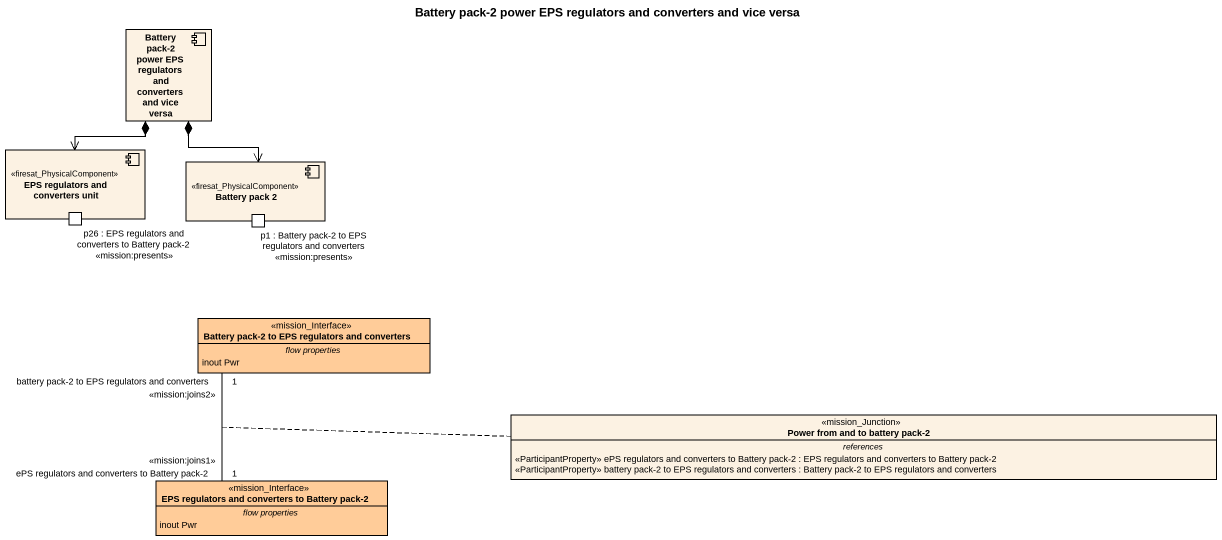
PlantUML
@startuml
title Battery pack-2 power EPS regulators and converters and vice versa
allowmixing
hide circle
hide empty members
component "Battery pack-2 power EPS regulators and converters and vice versa" as Battery_pack_2_power_EPS
component "EPS regulators and converters unit" as EPS_regulators_and <<firesat_PhysicalComponent>> {
  port "p26 : EPS regulators and converters to Battery pack-2 <<mission:presents>>" as p26_EPS_regulators_and
}
component "Battery pack 2" as Battery_pack_2 <<firesat_PhysicalComponent>> {
  port "p1 : Battery pack-2 to EPS regulators and converters <<mission:presents>>" as p1_Battery_pack_2_to_EPS
}
class "Battery pack-2 to EPS regulators and converters" as Battery_pack_2_to_EPS <<mission_Interface>> #FFCC99 {
  -- flow properties --
  inout Pwr
}
class "Power from and to battery pack-2" as Power_from_and_to_battery <<mission_Junction>> {
  -- references --
  <<ParticipantProperty>> ePS regulators and converters to Battery pack-2 : EPS regulators and converters to Battery pack-2
  <<ParticipantProperty>> battery pack-2 to EPS regulators and converters : Battery pack-2 to EPS regulators and converters
}
class "EPS regulators and converters to Battery pack-2" as EPS_regulators_and_2 <<mission_Interface>> #FFCC99 {
  -- flow properties --
  inout Pwr
}
Battery_pack_2_power_EPS *--> EPS_regulators_and
Battery_pack_2_power_EPS *--> Battery_pack_2
Battery_pack_2_to_EPS "1\nbattery pack-2 to EPS regulators and converters\n<<mission:joins2>>" -- "1\nePS regulators and converters to Battery pack-2\n<<mission:joins1>>" EPS_regulators_and_2
(Battery_pack_2_to_EPS, EPS_regulators_and_2) .. Power_from_and_to_battery
@enduml
